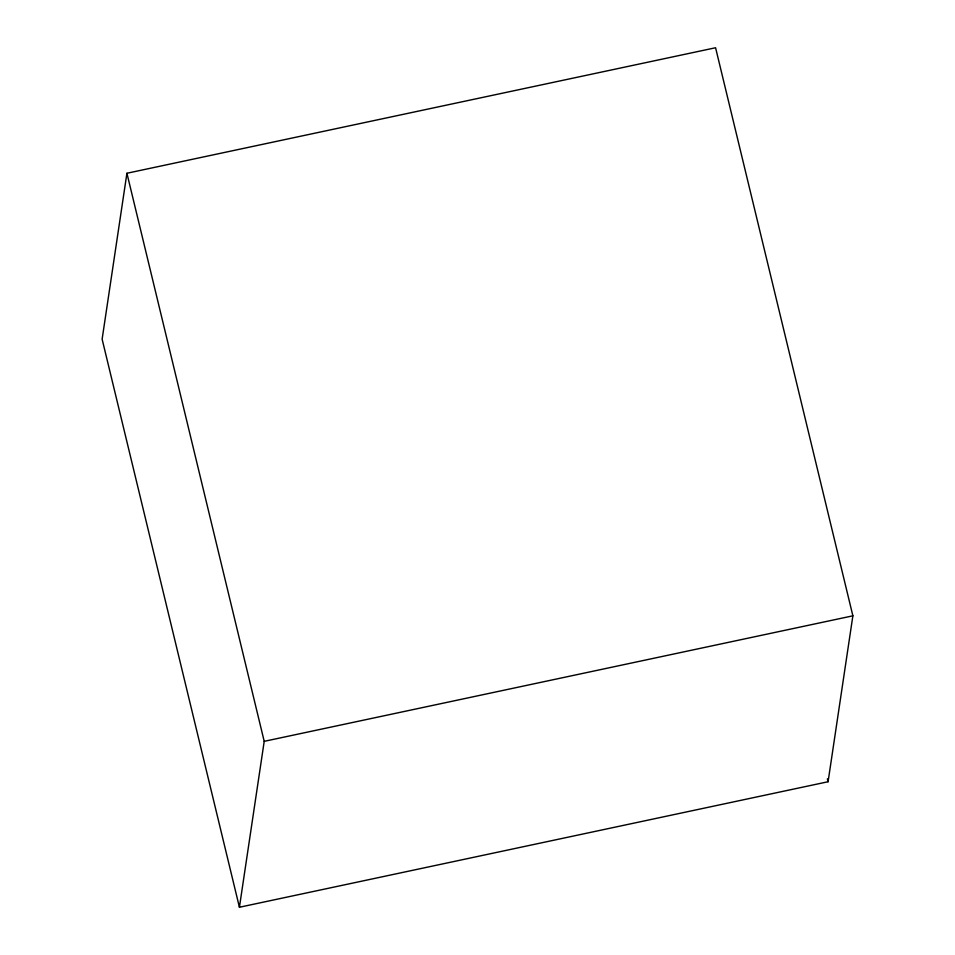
<?xml version="1.0" encoding="UTF-8"?>
<svg xmlns="http://www.w3.org/2000/svg" width="955" height="955" viewBox="0 0 955 955"><rect width="100%" height="100%" fill="white"/><g stroke="black" fill="none" stroke-linecap="round" stroke-linejoin="round"><path stroke-width="1.43" d="M126.919 173.261L102.125 339.18L239.419 907.25L828.081 781.739L852.875 615.82L715.582 47.75L126.919 173.261L264.213 741.331L239.419 907.25M264.213 741.331L852.875 615.82M827.376 778.85L828.081 781.739"/></g></svg>
